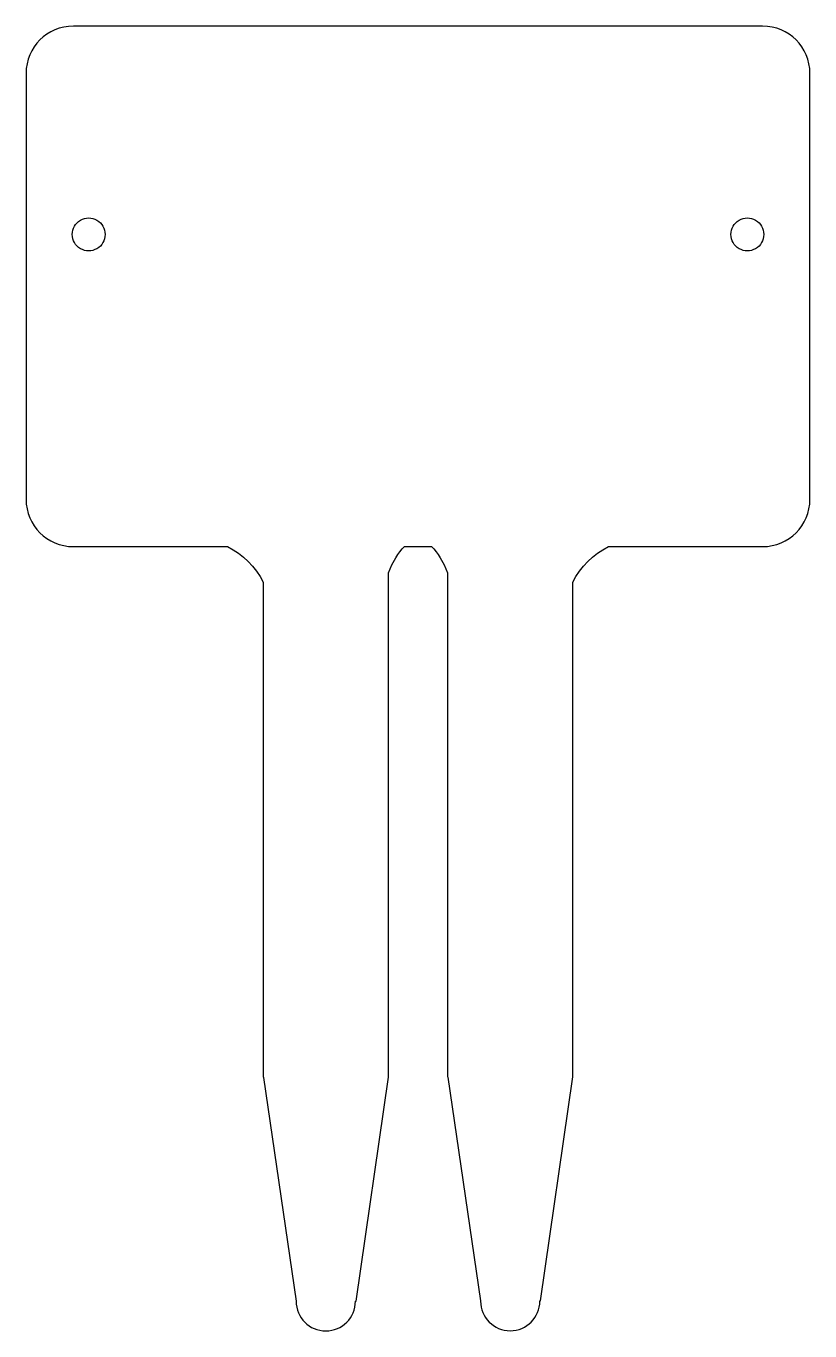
# Model space of a CAD drawing. Extents: x 35.4 to 94.9, y 177.1 to 276.1.
import ezdxf

# ---------------------------------------------------------------- set-up
doc = ezdxf.new("R2010")
doc.units = 0
doc.layers.add('Layer_1', color=7, linetype='CONTINUOUS')

msp = doc.modelspace()

# ---------------------------------------------------------------- linework, layer by layer
at = {"layer": 'Layer_1', "color": 7}
for p, q in [((36.97132, 275.459054), (36.69507, 275.252684)), ((37.26733, 275.638544), (36.97132, 275.459054)), ((37.58133, 275.789394), (37.26733, 275.638544)), ((37.91152, 275.909824), (37.58133, 275.789394)), ((38.25615, 275.998024), (37.91152, 275.909824)), ((38.61342, 276.052224), (38.25615, 275.998024)), ((38.98157, 276.070724), (38.61342, 276.052224)), ((91.301137, 276.070674), (38.98238, 276.070674)), ((91.669283, 276.052174), (91.301137, 276.070674)), ((92.026558, 275.997974), (91.669283, 276.052174)), ((92.371183, 275.909774), (92.026558, 275.997974)), ((92.70138, 275.789344), (92.371183, 275.909774)), ((93.015375, 275.638494), (92.70138, 275.789344)), ((93.311385, 275.459004), (93.015375, 275.638494)), ((93.587639, 275.252634), (93.311385, 275.459004)), ((36.00262, 274.490164), (35.82317, 274.194104)), ((36.20894, 274.766464), (36.00262, 274.490164)), ((36.44035, 275.021234), (36.20894, 274.766464)), ((36.69507, 275.252684), (36.44035, 275.021234)), ((93.842362, 275.021184), (93.587639, 275.252634)), ((94.073766, 274.766414), (93.842362, 275.021184)), ((94.280086, 274.490114), (94.073766, 274.766414)), ((94.459539, 274.194054), (94.280086, 274.490114)), ((35.55197, 273.549844), (35.46377, 273.205194)), ((35.67236, 273.880074), (35.55197, 273.549844)), ((35.82317, 274.194104), (35.67236, 273.880074)), ((94.610349, 273.880024), (94.459539, 274.194054)), ((94.730737, 273.549794), (94.610349, 273.880024)), ((94.818927, 273.205144), (94.730737, 273.549794)), ((35.40957, 272.847904), (35.39107, 272.479754)), ((35.39107, 272.479754), (35.39107, 240.161314)), ((35.46377, 273.205194), (35.40957, 272.847904)), ((94.873147, 272.847854), (94.818927, 273.205144)), ((94.891607, 272.479704), (94.873147, 272.847854)), ((94.891607, 240.161254), (94.891607, 272.479704)), ((41.39176, 260.262354), (41.39176, 260.262354)), ((91.391756, 260.262354), (91.391756, 260.262354)), ((35.39107, 240.161314), (35.40957, 239.793154)), ((35.40957, 239.793154), (35.46377, 239.435864)), ((94.818917, 239.435814), (94.873137, 239.793104)), ((94.873137, 239.793104), (94.891607, 240.161254)), ((35.46377, 239.435864), (35.55197, 239.091214)), ((35.55197, 239.091214), (35.67236, 238.760984)), ((35.67236, 238.760984), (35.82317, 238.446954)), ((94.459529, 238.446904), (94.610336, 238.760934)), ((94.610336, 238.760934), (94.730727, 239.091164)), ((94.730727, 239.091164), (94.818917, 239.435814)), ((35.82317, 238.446954), (36.00262, 238.150904)), ((36.00262, 238.150904), (36.20894, 237.874594)), ((36.20894, 237.874594), (36.44035, 237.619834)), ((93.842349, 237.619774), (94.073756, 237.874544)), ((94.073756, 237.874544), (94.280075, 238.150844)), ((94.280075, 238.150844), (94.459529, 238.446904)), ((36.44035, 237.619834), (36.69507, 237.388374)), ((36.69507, 237.388374), (36.97132, 237.182004)), ((36.97132, 237.182004), (37.26733, 237.002514)), ((37.26733, 237.002514), (37.58133, 236.851664)), ((37.58133, 236.851664), (37.91153, 236.731244)), ((37.91153, 236.731244), (38.25615, 236.643044)), ((92.026548, 236.642984), (92.371173, 236.731184)), ((92.371173, 236.731184), (92.70137, 236.851604)), ((92.70137, 236.851604), (93.015364, 237.002454)), ((93.015364, 237.002454), (93.311375, 237.181954)), ((93.311375, 237.181954), (93.587629, 237.388314)), ((93.587629, 237.388314), (93.842349, 237.619774)), ((38.25615, 236.643044), (38.61342, 236.588844)), ((38.61342, 236.588844), (38.98157, 236.570344)), ((38.98157, 236.570344), (50.6806, 236.570344)), ((50.6806, 236.570344), (51.10101, 236.338594)), ((51.10101, 236.338594), (51.50441, 236.070654)), ((51.50441, 236.070654), (51.88764, 235.769684)), ((51.88764, 235.769684), (52.24756, 235.438844)), ((63.15238, 235.181464), (63.44797, 235.720204)), ((63.44797, 235.720204), (63.60624, 235.963324)), ((63.60624, 235.963324), (63.77012, 236.187014)), ((63.77012, 236.187014), (63.93859, 236.389824)), ((63.93859, 236.389824), (64.11062, 236.570324)), ((64.11062, 236.570324), (66.17199, 236.570324)), ((66.17199, 236.570324), (66.34401, 236.389794)), ((66.34401, 236.389794), (66.51248, 236.186914)), ((66.51248, 236.186914), (66.67636, 235.963134)), ((66.67636, 235.963134), (66.83464, 235.719934)), ((66.83464, 235.719934), (67.13023, 235.181024)), ((78.03387, 235.437164), (78.39368, 235.768514)), ((78.39368, 235.768514), (78.776979, 236.069914)), ((78.776979, 236.069914), (79.180648, 236.338204)), ((79.180648, 236.338204), (79.601582, 236.570284)), ((79.601582, 236.570284), (91.301126, 236.570284)), ((91.301126, 236.570284), (91.669273, 236.588784)), ((91.669273, 236.588784), (92.026548, 236.642984)), ((52.24756, 235.438844), (52.581, 235.081304)), ((52.581, 235.081304), (52.88483, 234.700214)), ((52.88483, 234.700214), (53.15589, 234.298744)), ((62.89157, 234.582334), (63.15238, 235.181464)), ((67.13023, 235.181024), (67.39104, 234.581814)), ((77.12645, 234.294694), (77.39714, 234.697124)), ((77.39714, 234.697124), (77.70065, 235.078994)), ((77.70065, 235.078994), (78.03387, 235.437164)), ((53.15589, 234.298744), (53.39103, 233.880064)), ((53.39103, 233.880064), (53.39103, 196.318024)), ((62.89157, 196.317994), (62.89157, 234.582334)), ((67.39104, 234.581814), (67.39104, 196.334024)), ((76.89167, 233.874844), (77.12645, 234.294694)), ((76.89167, 196.333994), (76.89167, 233.874844)), ((53.39103, 196.318024), (53.42103, 196.318024)), ((53.42103, 196.318024), (53.41503, 196.294224)), ((53.41503, 196.294224), (55.89136, 179.322134)), ((60.43848, 179.322134), (62.89157, 196.317994)), ((67.39104, 196.334024), (67.42104, 196.334024)), ((67.42104, 196.334024), (67.41504, 196.310224)), ((67.41504, 196.310224), (69.89137, 179.338134)), ((74.43858, 179.338134), (76.89167, 196.333994)), ((55.89136, 179.322134), (55.89136, 179.304034)), ((55.89136, 179.304034), (55.90296, 179.073344)), ((60.37988, 179.073344), (60.39148, 179.304034)), ((60.39148, 179.304034), (60.39148, 179.322134)), ((60.39148, 179.322134), (60.43848, 179.322134)), ((69.89137, 179.338134), (69.89137, 179.320034)), ((69.89137, 179.320034), (69.90297, 179.089344)), ((74.37998, 179.089344), (74.39158, 179.320034)), ((74.39158, 179.320034), (74.39158, 179.338134)), ((74.39158, 179.338134), (74.43858, 179.338134)), ((55.90296, 179.073344), (55.93696, 178.849474)), ((55.93696, 178.849474), (55.99226, 178.633514)), ((55.99226, 178.633514), (56.06766, 178.426604)), ((56.06766, 178.426604), (56.16216, 178.229834)), ((60.12058, 178.229834), (60.21508, 178.426604)), ((60.21508, 178.426604), (60.29058, 178.633514)), ((60.29058, 178.633514), (60.34588, 178.849474)), ((60.34588, 178.849474), (60.37988, 179.073344)), ((69.90297, 179.089344), (69.93697, 178.865474)), ((69.93697, 178.865474), (69.99227, 178.649514)), ((69.99227, 178.649514), (70.06777, 178.442604)), ((70.06777, 178.442604), (70.16227, 178.245834)), ((70.16227, 178.245834), (70.27473, 178.060334)), ((74.00822, 178.060334), (74.12068, 178.245834)), ((74.12068, 178.245834), (74.21518, 178.442604)), ((74.21518, 178.442604), (74.29068, 178.649514)), ((74.29068, 178.649514), (74.34598, 178.865474)), ((74.34598, 178.865474), (74.37998, 179.089344)), ((56.16216, 178.229834), (56.27462, 178.044334)), ((56.27462, 178.044334), (56.40392, 177.871214)), ((56.40392, 177.871214), (56.54894, 177.711594)), ((56.54894, 177.711594), (56.70856, 177.566574)), ((56.70856, 177.566574), (56.88168, 177.437274)), ((56.88168, 177.437274), (57.06718, 177.324814)), ((57.06718, 177.324814), (57.26394, 177.230314)), ((59.0188, 177.230314), (59.21556, 177.324814)), ((59.21556, 177.324814), (59.40106, 177.437274)), ((59.40106, 177.437274), (59.57418, 177.566574)), ((59.57418, 177.566574), (59.7338, 177.711594)), ((59.7338, 177.711594), (59.87882, 177.871214)), ((59.87882, 177.871214), (60.00812, 178.044334)), ((60.00812, 178.044334), (60.12058, 178.229834)), ((70.27473, 178.060334), (70.40402, 177.887214)), ((70.40402, 177.887214), (70.54904, 177.727594)), ((70.54904, 177.727594), (70.70867, 177.582574)), ((70.70867, 177.582574), (70.88179, 177.453274)), ((70.88179, 177.453274), (71.06728, 177.340814)), ((71.06728, 177.340814), (71.26405, 177.246314)), ((71.26405, 177.246314), (71.47096, 177.170814)), ((72.81199, 177.170814), (73.0189, 177.246314)), ((73.0189, 177.246314), (73.21567, 177.340814)), ((73.21567, 177.340814), (73.40116, 177.453274)), ((73.40116, 177.453274), (73.57428, 177.582574)), ((73.57428, 177.582574), (73.73391, 177.727594)), ((73.73391, 177.727594), (73.87893, 177.887214)), ((73.87893, 177.887214), (74.00822, 178.060334)), ((57.26394, 177.230314), (57.47086, 177.154914)), ((57.47086, 177.154914), (57.68681, 177.099614)), ((57.68681, 177.099614), (57.91069, 177.065614)), ((57.91069, 177.065614), (58.14137, 177.054014)), ((58.14137, 177.054014), (58.37206, 177.065614)), ((58.37206, 177.065614), (58.59593, 177.099614)), ((58.59593, 177.099614), (58.81188, 177.154914)), ((58.81188, 177.154914), (59.0188, 177.230314)), ((71.47096, 177.170814), (71.68692, 177.115514)), ((71.68692, 177.115514), (71.91079, 177.081514)), ((71.91079, 177.081514), (72.14148, 177.069914)), ((72.14148, 177.069914), (72.37216, 177.081514)), ((72.37216, 177.081514), (72.59604, 177.115514)), ((72.59604, 177.115514), (72.81199, 177.170814))]:
    msp.add_line(p, q, dxfattribs=at)
for points in [[(39.51676, 261.344886), (39.903511, 261.568177), (40.380009, 261.568177), (40.76676, 261.344886)], [(89.516756, 261.344886), (89.903507, 261.568177), (90.380005, 261.568177), (90.766756, 261.344886)], [(38.89176, 260.262354), (38.89176, 260.708936), (39.130009, 261.121595), (39.51676, 261.344886)], [(40.76676, 261.344886), (41.153511, 261.121595), (41.39176, 260.708936), (41.39176, 260.262354)], [(88.891756, 260.262354), (88.891756, 260.708936), (89.130005, 261.121595), (89.516756, 261.344886)], [(90.766756, 261.344886), (91.153507, 261.121595), (91.391756, 260.708936), (91.391756, 260.262354)], [(39.51676, 259.179822), (39.130009, 259.403113), (38.89176, 259.815772), (38.89176, 260.262354)], [(41.39176, 260.262354), (41.39176, 259.815772), (41.153511, 259.403113), (40.76676, 259.179822)], [(89.516756, 259.179822), (89.130005, 259.403113), (88.891756, 259.815772), (88.891756, 260.262354)], [(91.391756, 260.262354), (91.391756, 259.815772), (91.153507, 259.403113), (90.766756, 259.179822)], [(40.76676, 259.179822), (40.380009, 258.956531), (39.903511, 258.956531), (39.51676, 259.179822)], [(90.766756, 259.179822), (90.380005, 258.956531), (89.903507, 258.956531), (89.516756, 259.179822)]]:
    msp.add_open_spline(points, degree=3, dxfattribs=at)

doc.saveas('drawing.dxf')
